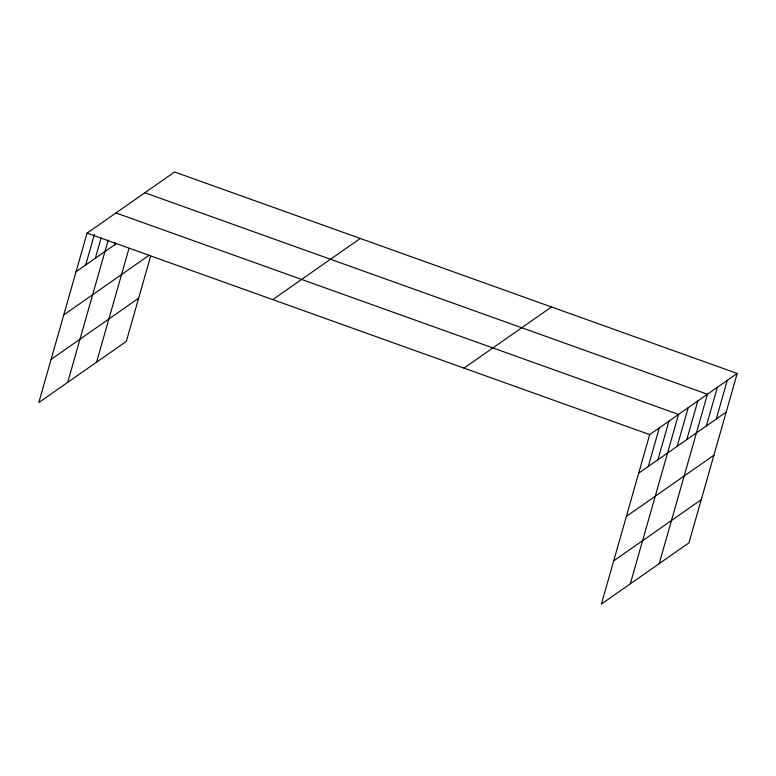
<?xml version="1.0" encoding="UTF-8"?>
<svg xmlns="http://www.w3.org/2000/svg" width="776" height="776" viewBox="0 0 776 776"><rect width="100%" height="100%" fill="white"/><g stroke="black" fill="none" stroke-linecap="round" stroke-linejoin="round"><path stroke-width="1.16" d="M737.2 373.46L649.667 434.599L601.41 604.019L688.942 542.88L737.2 373.46L174.59 171.981L87.058 233.12L38.8 402.54L126.333 341.401L150.66 255.983M85.69 265.004L94.429 234.342M95.322 258.282L101.142 237.834M67.687 382.364L108.184 240.191M114.576 244.828L115.226 242.558M96.573 362.188L128.981 248.417M648.299 466.483L659.299 427.877M657.932 459.761L668.931 421.155M630.296 583.843L678.554 414.423L115.944 212.944M677.186 446.307L688.186 407.701M686.808 439.585L697.808 400.969M659.183 563.667L707.44 394.247L144.831 192.768M706.364 425.927L717.363 387.321M716.277 419.001L727.277 380.385M76.067 271.726L116.497 243.48M63.768 314.901L149.312 255.139M51.1 359.375L138.623 298.226M272.725 299.604L360.248 238.465M464.009 368.115L551.542 306.966M638.667 473.214L726.2 412.066M626.377 516.38L713.901 455.24M613.709 560.854L701.232 499.715M87.058 233.12L649.667 434.599"/></g></svg>
